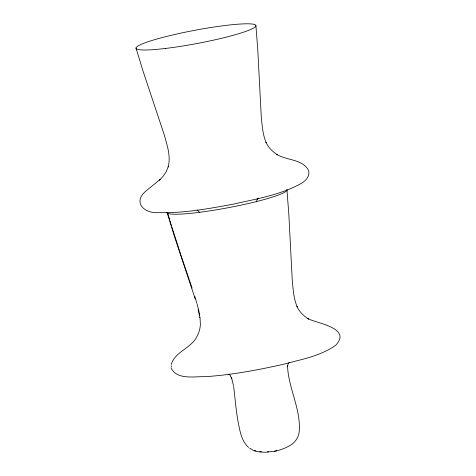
<?xml version="1.0" encoding="UTF-8"?>
<svg xmlns="http://www.w3.org/2000/svg" width="476" height="476" viewBox="0 0 476 476"><rect width="100%" height="100%" fill="white"/><g stroke="black" fill="none" stroke-linecap="round" stroke-linejoin="round"><path stroke-width="0.71" d="M171.253 364.562C174.918 351.395 191.739 348.259 197.213 335.943A26.62 26.311 33.5 0 0 200.039 327.678L200.378 324.465L200.003 317.218M256.403 201.872L257.308 199.218L257.195 199.539L258.313 198.052M289.349 362.29L288.23 363.777L288.337 363.456L287.433 366.109L287.54 365.8C288.283 388.083 301.046 409.039 299.225 431.72C298.583 437.634 294.834 442.912 289.628 445.72C282.869 449.517 275.205 451.944 267.393 451.766M274.277 451.343L276.717 450.802M268.535 452.051C263.258 452.402 257.813 452.236 252.804 450.355M259.61 451.486L261.538 451.676M254.458 450.474L255.892 450.843M252.494 449.76L249.626 448.178M197.147 209.934L199.801 212.469M228.182 374.172L229.242 374.826M248.597 447.416C241.017 440.77 239.821 429.935 237.869 420.629C235.929 409.283 235.061 397.793 233.621 386.381M229.206 374.213L230.806 376.123M230.699 376.433L231.877 378.938M171.086 367.948C176.977 380.229 194.315 376.332 205.388 376.683C231.675 374.921 257.665 370.09 283.339 364.307C301.118 359.445 320.318 356.179 335.639 345.308C352.472 327.851 315.975 323.21 307.799 318.575L308.591 319.045C303.611 316.046 299.315 311.75 296.953 306.383L297.185 306.853C293.674 298.63 293.168 289.545 292.288 280.769L288.807 213.968L286.957 189.918M231.437 377.301L233.52 385.643M186.527 271.742L189.097 279.275M186.294 271.058L180.773 254.714M189.329 279.965L192.078 288.111M195.237 298.922L174.103 235.424L167.046 212.35M180.547 254.029L171.937 227.147M194.797 296.453L195.416 298.392M170.854 223.666L171.503 225.755M136.017 48.112L143.068 71.186L164.202 134.684C167.016 145.067 171.074 156.146 168.159 166.963L168.343 166.416L166.184 171.705L163.149 176.227L159.519 180.13L160.245 179.369L145.715 191.215C132.066 202.901 145.245 213.986 158.913 212.629C183.831 213.325 208.553 208.714 232.966 204.222C256.249 198.932 280.685 194.999 301.719 183.141C306.145 180.523 310.786 175.15 308.186 169.759C301.784 158.859 286.522 160.585 276.764 154.337L277.562 154.807C272.575 151.808 268.285 147.512 265.923 142.145L266.149 142.616C262.645 134.393 262.139 125.307 261.259 116.525L257.772 49.724L255.921 25.68M167.481 212.403L169.587 219.442M170.009 220.852L170.646 222.964M195.612 299.065L196.802 303.069M197.005 303.736L198.308 308.632M198.45 309.269L199.17 312.47M198.135 309.15L199.831 317.736M199.313 313.113L199.658 315.166M171.217 365.824L171.396 367.026M286.861 189.579A60.999 6.694 -10.7 0 1 230.42 207.298A60.999 6.694 -10.7 0 1 167.147 212.695M165.249 48.481A60.999 6.694 -10.7 0 0 255.915 25.811A60.999 6.694 -10.7 0 0 166.737 36.402A60.999 6.694 -10.7 0 0 165.249 48.481"/></g></svg>
